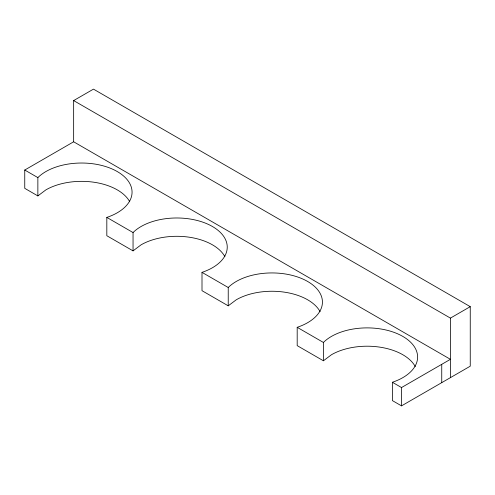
<?xml version="1.0" encoding="UTF-8"?>
<svg xmlns="http://www.w3.org/2000/svg" width="495" height="495" viewBox="0 0 495 495"><rect width="100%" height="100%" fill="white"/><g stroke="black" fill="none" stroke-linecap="round" stroke-linejoin="round"><path stroke-width="0.74" d="M24.75 170.026L37.861 177.6A50.478 29.143 0 0 1 117.272 171.561A50.478 29.143 0 0 1 106.821 217.41L133.05 232.551A50.478 29.143 0 0 1 212.46 226.518A50.478 29.143 0 0 1 202.003 272.361L228.232 287.508A50.478 29.143 0 0 1 307.642 281.469A50.478 29.143 0 0 1 297.192 327.319L323.414 342.46A50.478 29.143 0 0 1 402.825 336.421A50.478 29.143 0 0 1 392.374 382.27L401.519 387.554L450.419 359.321L73.65 141.793L24.75 170.026L24.75 188.341L37.861 195.915L45.886 189.882A50.478 29.143 0 0 1 129.727 201.731M106.821 217.41L106.821 235.725L133.05 250.872L141.069 244.833A50.478 29.143 0 0 1 224.909 256.688M202.003 272.361L202.003 290.683L228.232 305.823L236.257 299.791A50.478 29.143 0 0 1 320.098 311.64M297.192 327.319L297.192 345.634L323.414 360.781L331.44 354.742A50.478 29.143 0 0 1 415.28 366.591M73.65 141.793L73.65 100.578L93.481 89.131L470.25 306.659L470.25 366.189L401.519 405.869L392.374 400.591L392.374 382.27M73.65 100.578L450.419 318.106L470.25 306.659M450.419 318.106L450.419 377.642M441.744 364.332L441.744 382.647M401.519 387.554L401.519 405.869M323.414 342.46L323.414 360.781M228.232 287.508L228.232 305.823M133.05 232.551L133.05 250.872M37.861 177.6L37.861 195.915"/></g></svg>
